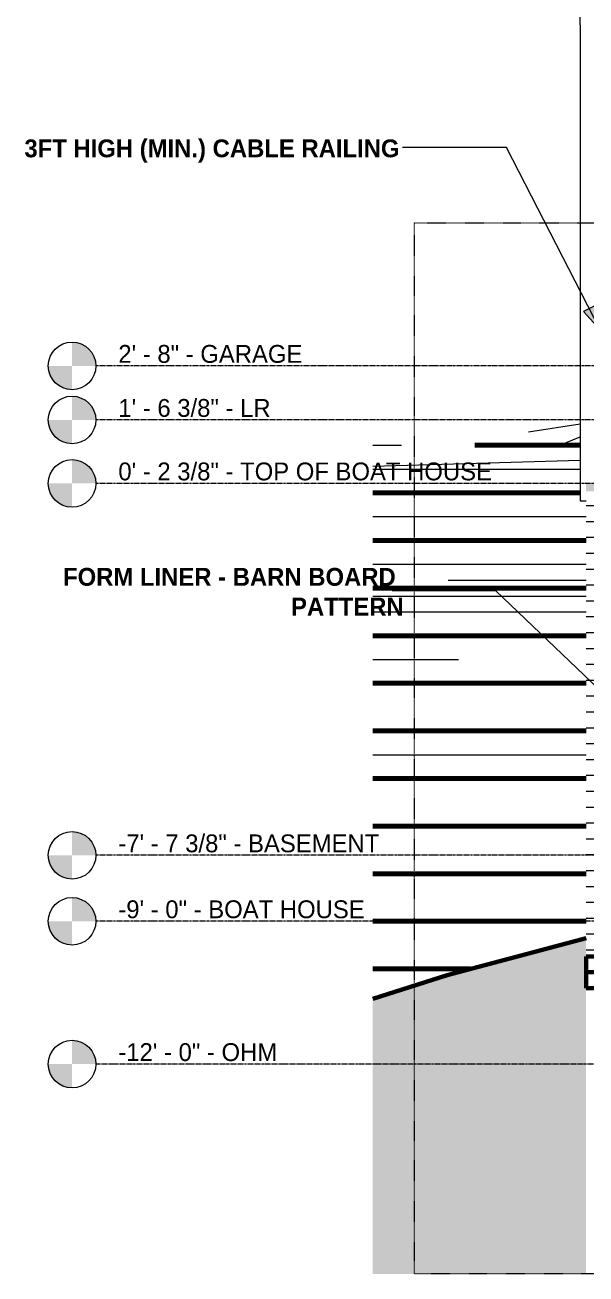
# Model space of a CAD drawing. Header units: inches. Extents: x -9021 to -6963, y -226 to 478.
# Drawn here: x -9018.1 to -8876.6, y -196.9 to 117.9 of the extents above; entities that cross this region are included whole.
import ezdxf

# ---------------------------------------------------------------- set-up
doc = ezdxf.new("R2010")
doc.units = ezdxf.units.IN
doc.header["$MEASUREMENT"] = 0
doc.linetypes.add('Aligning Line 1_8_', pattern=[0.25, 0.125, -0.125])
doc.linetypes.add('Grid Line 1_2_', pattern=[0.875, 0.5, -0.125, 0.125, -0.125])
for name, color, linetype, lineweight in [('A-FLOR', 192, 'Continuous', 18), ('A-FLOR-1', 192, 'Continuous', 60), ('A-FLOR-LEVL', 51, 'Continuous', 9), ('A-FLOR-LEVL-1', 51, 'Grid Line 1_2_', 9), ('A-WALL', 113, 'Continuous', 18), ('A-WALL-PATT-1', 111, 'Continuous', 9), ('C-TOPO', 7, 'Continuous', 9), ('C-TOPO-1', 7, 'Continuous', 60), ('C-TOPO-MAJR', 7, 'Continuous', 80), ('G-ANNO-SYMB', 111, 'Aligning Line 1_8_', 9), ('G-ANNO-TEXT', 231, 'Continuous', 9), ('I-WALL', 2, 'Continuous', 18), ('S-FNDN-1', 32, 'Continuous', 60)]:
    doc.layers.add(name, color=color, linetype=linetype, lineweight=lineweight)
doc.styles.add('Century Gothic', font='ufonts.com_century-gothic.ttf', dxfattribs={"height": 4.5})
doc.styles.add('Century Gothic_B', font='GOTHICB.TTF', dxfattribs={"height": 4.5})

# ---------------------------------------------------------------- blocks, each defined once
blk = doc.blocks.new('Level - Level Head - Circle-50818-BUILDING ELEVATION - NORTH _LAKE_')
at = {"layer": 'A-FLOR-LEVL'}
h = blk.add_hatch(color=256, dxfattribs=at)
edge = h.paths.add_edge_path(flags=0)
edge.add_line((-9006.2, 32), (-9000.2, 32))
edge.add_arc((-9006.2, 32), 6, 0, 90)
edge.add_line((-9006.2, 38), (-9006.2, 32))
h = blk.add_hatch(color=256, dxfattribs=at)
edge = h.paths.add_edge_path(flags=0)
edge.add_line((-9006.2, 26), (-9006.2, 32))
edge.add_line((-9006.2, 32), (-9012.2, 32))
edge.add_arc((-9006.2, 32), 6, 180, 270)
blk.add_circle((-9006.2, 32), 6, dxfattribs=at)

msp = doc.modelspace()

# ---------------------------------------------------------------- hatches: boundary and pattern name
at = {"layer": 'A-FLOR'}
msp.add_hatch(color=256, dxfattribs=at).paths.add_polyline_path([(-8875.13, 0.38), (-8692.57, 0.38), (-8692.57, 2.37), (-8876.57, 2.37), (-8876.57, 0.38)], flags=0)
at = {"layer": 'A-WALL-PATT-1'}
h = msp.add_hatch(dxfattribs=at)
h.set_pattern_fill('FP_1', color=256, style=0, pattern_type=2)
h.set_pattern_definition([(0, (-8697.819, -107.2), (0, 4), []), (90, (-8697.819, -107.2), (-8, 8), [4, -28]), (90, (-8681.819, -103.2), (-8, 8), [4, -28])])
h.paths.add_polyline_path([(-8692.82, -115.82), (-8692.82, -2), (-8866.57, -2), (-8866.57, -11), (-8870.57, -11), (-8870.57, -2), (-8876.57, -2), (-8876.57, -115.82), (-8843.82, -115.82), (-8843.82, -31.75), (-8725.32, -31.75), (-8725.32, -115.82), (-8701.19, -115.82)], flags=0)
at = {"layer": 'C-TOPO'}
msp.add_hatch(color=256, dxfattribs=at).paths.add_polyline_path([(-8929.82, -196.91), (-8876.57, -196.91), (-8876.57, -112.24), (-8911.62, -121.57), (-8930.35, -127.56), (-8930.35, -196.91)], flags=0)
at = {"layer": 'G-ANNO-TEXT'}
msp.add_hatch(color=256, dxfattribs=at).paths.add_polyline_path([(-8873.04, 41.11), (-8874.35, 47.18), (-8877.21, 45.71)], flags=0)

# ---------------------------------------------------------------- linework, layer by layer
at = {"layer": 'A-FLOR-1'}
for p, q in [((-8644.57, -120.83), (-8876.57, -120.83)), ((-8876.57, -120.83), (-8876.57, -124.83)), ((-8876.57, -124.83), (-8644.57, -124.83))]:
    msp.add_line(p, q, dxfattribs=at)
at = {"layer": 'A-FLOR-LEVL-1'}
for p, q in [((-8318.04, 32), (-9000.2, 32)), ((-8318.04, 18.37), (-9000.2, 18.37)), ((-8318.04, 2.37), (-9000.2, 2.37)), ((-8318.04, -91.37), (-9000.2, -91.37)), ((-8318.04, -108), (-9000.2, -108)), ((-8271, -144), (-9000.2, -144))]:
    msp.add_line(p, q, dxfattribs=at)
at = {"layer": 'A-WALL'}
for p, q in [((-8878.07, 117.94), (-8878.07, -2)), ((-8878.07, -2), (-8876.57, -2))]:
    msp.add_line(p, q, dxfattribs=at)
at = {"layer": 'C-TOPO'}
for p, q in [((-8891.07, 15.41), (-8878.07, 17.44)), ((-8883.18, 12), (-8878.07, 14.14)), ((-8930.35, 12), (-8923.12, 12)), ((-8883.18, 12), (-8882.7, 12.19)), ((-8930.35, 6.75), (-8878.07, 8.22)), ((-8930.35, 6), (-8878.07, 6)), ((-8930.35, 0), (-8911.1, 0)), ((-8911.32, 0), (-8911.1, 0)), ((-8930.35, -6), (-8876.57, -6)), ((-8930.35, -18), (-8876.57, -18)), ((-8911.38, -22), (-8876.57, -22)), ((-8911.38, -22), (-8876.57, -22)), ((-8930.35, -26), (-8911.38, -26)), ((-8911.38, -26), (-8876.57, -26)), ((-8911.38, -26), (-8876.57, -26)), ((-8930.35, -30), (-8876.57, -30)), ((-8930.35, -42), (-8908.7, -42)), ((-8908.83, -42), (-8908.7, -42)), ((-8930.35, -66), (-8876.57, -66)), ((-8876.67, -66.03), (-8876.57, -66)), ((-8895.79, -117.36), (-8876.57, -112.24)), ((-8911.62, -121.57), (-8895.79, -117.36)), ((-8911.62, -121.57), (-8930.35, -127.56))]:
    msp.add_line(p, q, dxfattribs=at)
at = {"layer": 'C-TOPO-1'}
for p, q in [((-8876.57, -112.24), (-8895.79, -117.36)), ((-8895.79, -117.36), (-8911.62, -121.57)), ((-8911.62, -121.57), (-8930.35, -127.56))]:
    msp.add_line(p, q, dxfattribs=at)
at = {"layer": 'C-TOPO-MAJR'}
for p, q in [((-8883.18, 12), (-8904.63, 12)), ((-8878.07, 12), (-8883.17, 12)), ((-8925.28, -12), (-8930.35, -12)), ((-8925.22, -24), (-8930.35, -24)), ((-8930.35, -84), (-8900.08, -84)), ((-8900.08, -84), (-8876.57, -84)), ((-8930.35, -96), (-8883.48, -96)), ((-8930.35, -108), (-8896.69, -108)), ((-8930.35, -120), (-8909.89, -120)), ((-8909.89, -120), (-8905.72, -120))]:
    msp.add_line(p, q, dxfattribs=at)
at = {"layer": 'C-TOPO-MAJR', "flags": 128}
for points in [[(-8878.07, 0), (-8911.1, 0), (-8930.35, 0)], [(-8876.57, -12), (-8891.78, -12), (-8925.28, -12)], [(-8876.57, -24), (-8893.72, -24), (-8925.22, -24)], [(-8876.57, -36), (-8890.64, -36), (-8930.35, -36)], [(-8876.57, -48), (-8891.78, -48), (-8893.78, -48), (-8909.84, -48), (-8925.28, -48), (-8930.35, -48)], [(-8930.35, -60), (-8926.12, -60), (-8910.82, -60), (-8886.47, -60), (-8883.64, -60), (-8876.57, -60)], [(-8930.35, -72), (-8920.55, -72), (-8876.57, -72)], [(-8883.48, -96), (-8880.93, -96), (-8876.57, -96)], [(-8896.69, -108), (-8889.28, -108), (-8876.57, -108)]]:
    msp.add_lwpolyline(points, dxfattribs=at)
at = {"layer": 'G-ANNO-SYMB'}
for p, q in [((-8919.93, 68.08), (-8919.93, -196.9)), ((-8919.93, 68.08), (-8604.63, 68.08)), ((-8604.63, -196.9), (-8919.93, -196.9))]:
    msp.add_line(p, q, dxfattribs=at)
at = {"layer": 'G-ANNO-TEXT'}
for p, q in [((-8896.67, 87.09), (-8922.84, 87.09)), ((-8873.04, 41.11), (-8896.67, 87.09)), ((-8874.35, 47.18), (-8877.21, 45.71)), ((-8877.21, 45.71), (-8873.04, 41.11)), ((-8899.3, -24.67), (-8925.47, -24.67)), ((-8865.52, -56.97), (-8899.3, -24.67))]:
    msp.add_line(p, q, dxfattribs=at)
at = {"layer": 'I-WALL'}
msp.add_line((-8878.07, 117.94), (-8878.07, 265.89), dxfattribs=at)
at = {"layer": 'S-FNDN-1'}
for p, q in [((-8644.57, -116.83), (-8876.57, -116.83)), ((-8876.57, -116.83), (-8876.57, -120.83)), ((-8876.57, -120.83), (-8644.57, -120.83))]:
    msp.add_line(p, q, dxfattribs=at)

# ---------------------------------------------------------------- block references
at = {"layer": 'A-FLOR-LEVL'}
for p in [(0, 0), (0, -13.62), (0, -29.62), (0, -123.37), (0, -140), (0, -176)]:
    msp.add_blockref('Level - Level Head - Circle-50818-BUILDING ELEVATION - NORTH _LAKE_', p, dxfattribs=at)

# ---------------------------------------------------------------- texts
at = {"layer": 'A-FLOR-LEVL', "char_height": 4.5, "attachment_point": 1, "style": 'Century Gothic'}
for s, insert, width in [('2\' - 8" - GARAGE', (-8994.53, 37.28), 59.388), ('1\' - 6 3/8" - LR', (-8994.53, 23.65), 48.3285), ('0\' - 2 3/8" - TOP OF BOAT HOUSE', (-8994.53, 7.65), 116.5035), ('-7\' - 7 3/8" - BASEMENT', (-8994.53, -86.1), 81.0525), ('-9\' - 0" - BOAT HOUSE', (-8994.53, -102.72), 75.9015), ('-12\' - 0" - OHM', (-8994.53, -138.72), 52.2675)]:
    msp.add_mtext(s, dxfattribs=dict(at, insert=insert, width=width))
at = {"layer": 'G-ANNO-TEXT', "char_height": 4.5, "attachment_point": 1, "style": 'Century Gothic_B'}
for s, insert, width in [('3FT HIGH (MIN.) CABLE RAILING', (-9018.22, 89.09), 115.5945), ('FORM LINER - BARN BOARD', (-9008.47, -18.92), 100.596), ('PATTERN', (-8950.97, -26.42), 30.906)]:
    msp.add_mtext(s, dxfattribs=dict(at, insert=insert, width=width))

doc.saveas('drawing.dxf')
